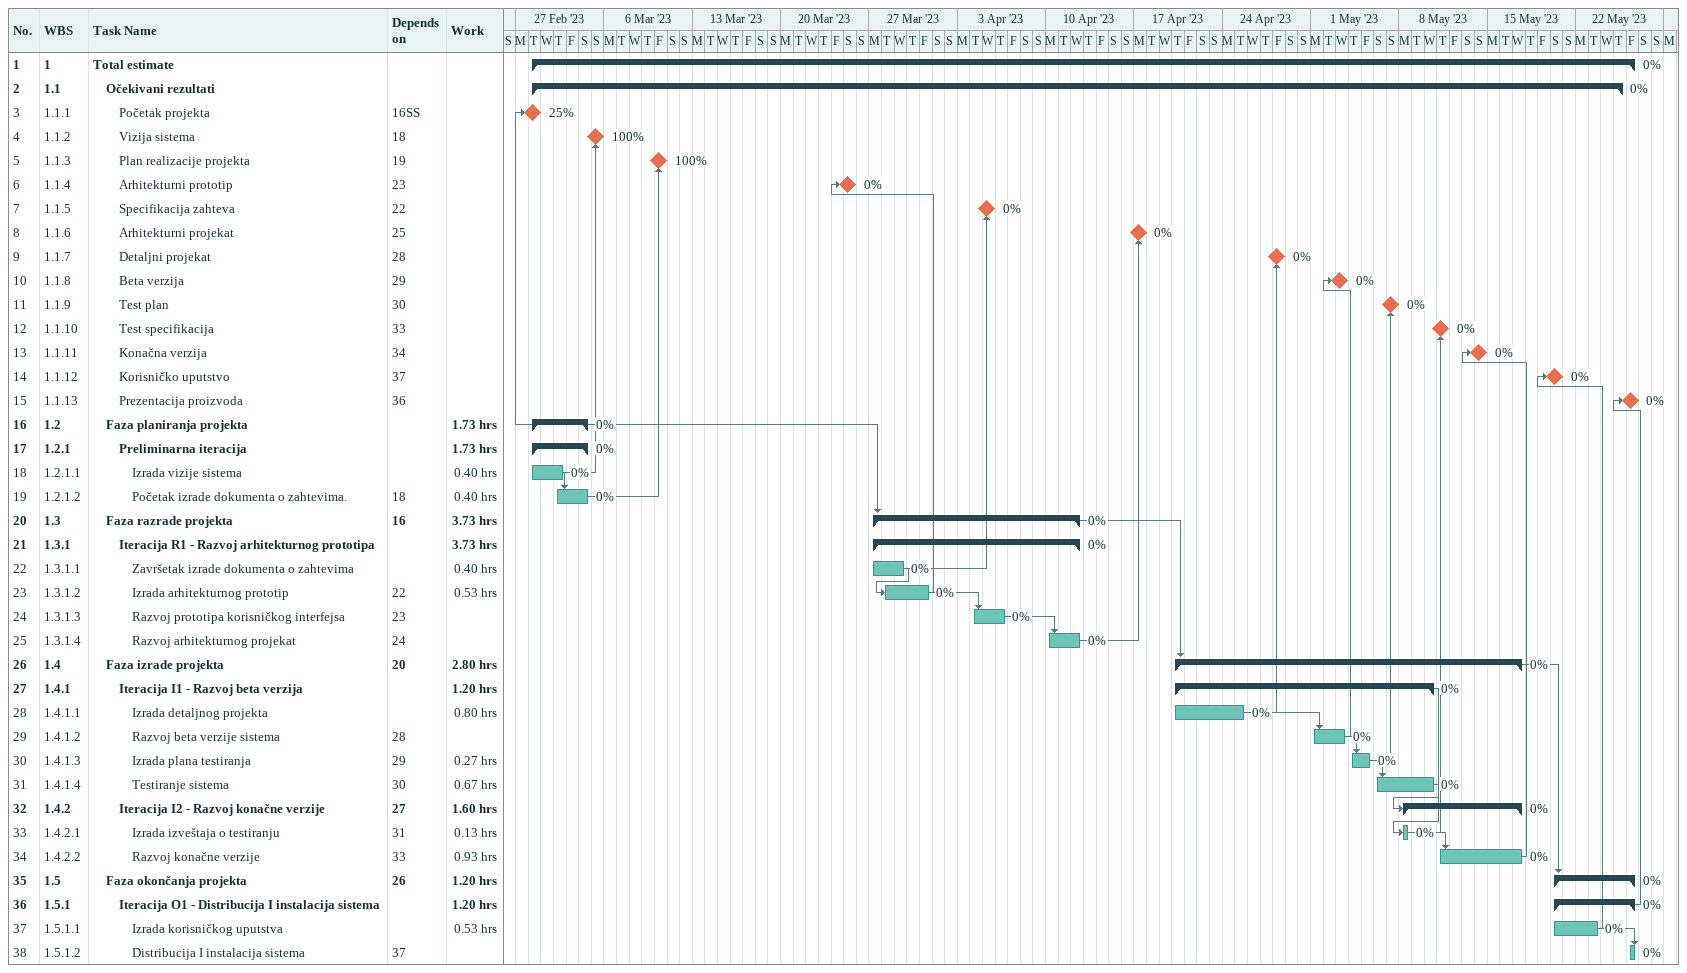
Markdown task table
| ID | WBS | Task | Start | Finish | Predecessors | % complete | Work (h) |
|---|---|---|---|---|---|---|---|
| 1 | 1 | **Total estimate** | 2023-02-28 | 2023-05-26 |  | 0 |  |
| 2 | 1.1 | **Očekivani rezultati** | 2023-02-28 | 2023-05-25 |  | 0 |  |
| 3 | 1.1.1 | Početak projekta (milestone) | 2023-02-28 | 2023-02-28 | 16SS | 25 |  |
| 4 | 1.1.2 | Vizija sistema (milestone) | 2023-03-05 | 2023-03-05 | 18 | 100 |  |
| 5 | 1.1.3 | Plan realizacije projekta (milestone) | 2023-03-10 | 2023-03-10 | 19 | 100 |  |
| 6 | 1.1.4 | Arhitekturni prototip (milestone) | 2023-03-25 | 2023-03-25 | 23 | 0 |  |
| 7 | 1.1.5 | Specifikacija zahteva (milestone) | 2023-04-05 | 2023-04-05 | 22 | 0 |  |
| 8 | 1.1.6 | Arhitekturni projekat (milestone) | 2023-04-17 | 2023-04-17 | 25 | 0 |  |
| 9 | 1.1.7 | Detaljni projekat (milestone) | 2023-04-28 | 2023-04-28 | 28 | 0 |  |
| 10 | 1.1.8 | Beta verzija (milestone) | 2023-05-03 | 2023-05-03 | 29 | 0 |  |
| 11 | 1.1.9 | Test plan (milestone) | 2023-05-07 | 2023-05-07 | 30 | 0 |  |
| 12 | 1.1.10 | Test specifikacija (milestone) | 2023-05-11 | 2023-05-11 | 33 | 0 |  |
| 13 | 1.1.11 | Konačna verzija (milestone) | 2023-05-14 | 2023-05-14 | 34 | 0 |  |
| 14 | 1.1.12 | Korisničko uputstvo (milestone) | 2023-05-20 | 2023-05-20 | 37 | 0 |  |
| 15 | 1.1.13 | Prezentacija proizvoda (milestone) | 2023-05-26 | 2023-05-26 | 36 | 0 |  |
| 16 | 1.2 | **Faza planiranja projekta** | 2023-02-28 | 2023-03-04 |  | 0 | 1.73 |
| 17 | 1.2.1 | **Preliminarna iteracija** | 2023-02-28 | 2023-03-04 |  | 0 | 1.73 |
| 18 | 1.2.1.1 | Izrada vizije sistema | 2023-02-28 | 2023-03-02 |  | 0 | 0.40 |
| 19 | 1.2.1.2 | Početak izrade dokumenta o zahtevima. | 2023-03-02 | 2023-03-04 | 18 | 0 | 0.40 |
| 20 | 1.3 | **Faza razrade projekta** | 2023-03-27 | 2023-04-12 | 16 | 0 | 3.73 |
| 21 | 1.3.1 | **Iteracija R1 - Razvoj arhitekturnog prototipa** | 2023-03-27 | 2023-04-12 |  | 0 | 3.73 |
| 22 | 1.3.1.1 | Završetak izrade dokumenta o zahtevima | 2023-03-27 | 2023-03-29 |  | 0 | 0.40 |
| 23 | 1.3.1.2 | Izrada arhitekturnog prototip | 2023-03-28 | 2023-03-31 | 22 | 0 | 0.53 |
| 24 | 1.3.1.3 | Razvoj prototipa korisničkog interfejsa | 2023-04-04 | 2023-04-06 | 23 | 0 |  |
| 25 | 1.3.1.4 | Razvoj arhitekturnog projekat | 2023-04-10 | 2023-04-12 | 24 | 0 |  |
| 26 | 1.4 | **Faza izrade projekta** | 2023-04-20 | 2023-05-17 | 20 | 0 | 2.80 |
| 27 | 1.4.1 | **Iteracija I1 - Razvoj beta verzija** | 2023-04-20 | 2023-05-10 |  | 0 | 1.20 |
| 28 | 1.4.1.1 | Izrada detaljnog projekta | 2023-04-20 | 2023-04-25 |  | 0 | 0.80 |
| 29 | 1.4.1.2 | Razvoj beta verzije sistema | 2023-05-01 | 2023-05-03 | 28 | 0 |  |
| 30 | 1.4.1.3 | Izrada plana testiranja | 2023-05-04 | 2023-05-05 | 29 | 0 | 0.27 |
| 31 | 1.4.1.4 | Testiranje sistema | 2023-05-06 | 2023-05-10 | 30 | 0 | 0.67 |
| 32 | 1.4.2 | **Iteracija I2 - Razvoj konačne verzije** | 2023-05-08 | 2023-05-17 | 27 | 0 | 1.60 |
| 33 | 1.4.2.1 | Izrada izveštaja o testiranju | 2023-05-08 | 2023-05-08 | 31 | 0 | 0.13 |
| 34 | 1.4.2.2 | Razvoj konačne verzije | 2023-05-11 | 2023-05-17 | 33 | 0 | 0.93 |
| 35 | 1.5 | **Faza okončanja projekta** | 2023-05-20 | 2023-05-26 | 26 | 0 | 1.20 |
| 36 | 1.5.1 | **Iteracija O1 - Distribucija I instalacija sistema** | 2023-05-20 | 2023-05-26 |  | 0 | 1.20 |
| 37 | 1.5.1.1 | Izrada korisničkog uputstva | 2023-05-20 | 2023-05-23 |  | 0 | 0.53 |
| 38 | 1.5.1.2 | Distribucija I instalacija sistema | 2023-05-26 | 2023-05-26 | 37 | 0 |  |
